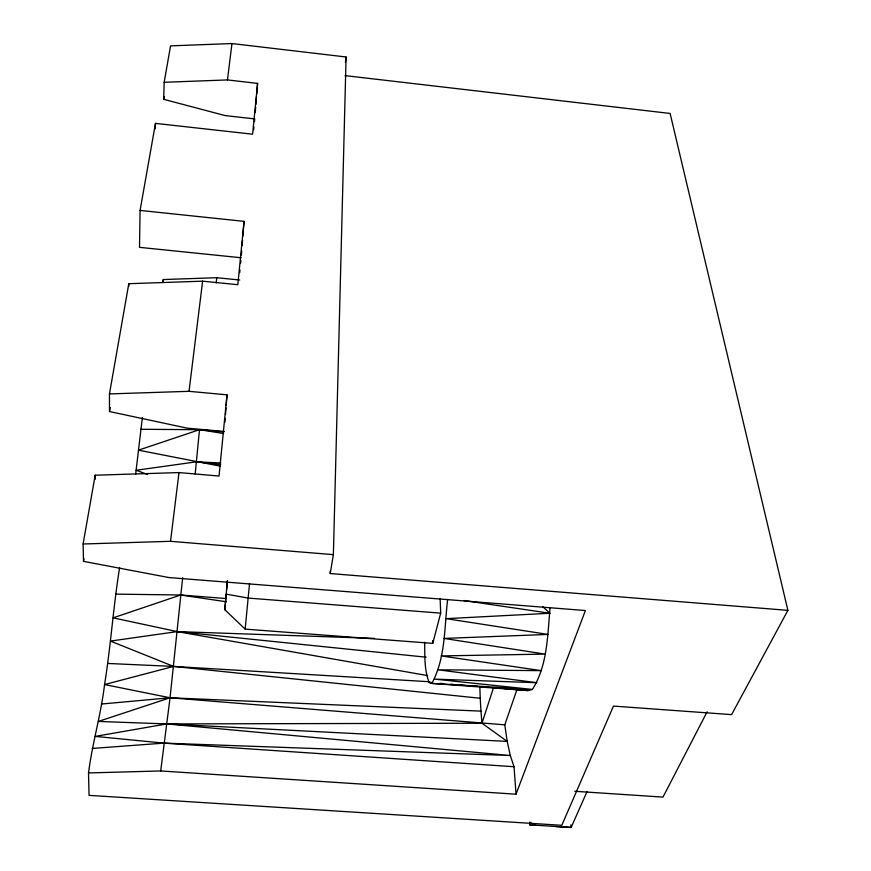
<?xml version="1.0" encoding="UTF-8"?>
<svg xmlns="http://www.w3.org/2000/svg" width="871" height="871" viewBox="0 0 871 871"><rect width="100%" height="100%" fill="white"/><g stroke="black" fill="none" stroke-linecap="round" stroke-linejoin="round"><path stroke-width="1.31" d="M128.777 286.417L128.799 283.696L202.627 281.17L237.827 284.708L244.043 221.354L140.089 210.423L155.474 123.377L252.601 134.199L257.587 83.398L227.462 79.925L164.162 82.288L163.683 99.316L225.197 115.593L254.724 118.913L254.452 121.613M140.089 210.423L139.512 247.342L241.158 257.762M155.343 128.766L155.474 123.377M345.068 75.614L670.115 113.448L787.896 610.353L330.207 573.553L333.386 554.642L346.092 56.985L231.958 43.55L170.564 45.869L164.162 82.288M330.207 573.553L330.283 570.832M424.645 642.243C424.972 655.656 424.079 669.755 429.142 682.439L431.831 683.397L528.131 690.572L532.421 689.451C547.5 665.553 547.587 635.395 550.026 608.023M163.215 282.248L163.291 279.547L216.759 277.707L239.743 280.026M447.629 599.422C444.297 627.338 445.658 658.236 431.831 683.397L532.421 689.451L434.89 679.14L536.906 682.701L438.091 669.81L541.25 670.637L441.205 655.917L545.061 654.11L443.992 638.432L548.033 634.426L446.224 618.66L549.873 613.249L542.927 606.826M249.542 583.505L245.154 629.112L432.756 643.364L440.682 613.14L440.138 598.606M224.892 422.315L225.197 418.385M225.502 414.454L226.003 407.911M226.21 405.298L227.015 394.835L189.029 391.319L109.452 393.921L109.506 411.548L187.156 428.14L224.195 431.472M241.376 255.072L241.692 251.022M242.116 245.622L242.552 240.233M242.867 236.183L244.043 221.354M255.247 112.337L255.671 107.079M255.889 104.444L256.52 96.55M256.738 93.926L257.587 83.398M245.154 629.112L224.827 609.733L227.364 580.892M224.827 609.733L226.21 594.153L248.464 598.105L440.682 613.14M226.558 589.907L227.364 580.772M195.191 473.911L199.492 429.686L223.814 431.874M787.896 610.353L731.596 714.623L613.467 706.087L561.806 825.305L89.049 795.365L88.515 772.936L160.7 770.955L170.052 697.78L182.66 577.691M227.015 394.835L219.046 476.045L179.001 472.572L95.179 475.218L83.104 543.994L83.507 561.36L168.963 577.56L585.388 610.538L516.024 794.189L160.7 770.955M239.699 272.634L239.971 269.934M240.625 263.173L240.897 260.473M253.668 129.703L253.929 127.003M119.632 567.62C113.306 606.423 110.846 645.738 104.564 684.562C101.025 714.372 92.337 743.203 88.515 772.936M142.376 417.557L135.658 474.053M216.171 282.923L216.759 277.707M83.104 543.994L170.52 541.316L179.001 472.572M189.029 391.319L202.627 281.17M227.462 79.925L231.958 43.55M345.417 62.266L346.092 56.985M162.921 282.041L163.291 279.547M83.507 561.36L83.964 558.725M109.506 411.548L110.203 407.563M163.683 99.316L164.14 96.703M109.452 393.921L128.799 283.696M493.487 687.72L481.979 723.224L166.742 723.921L98.347 721.438L170.052 697.78L480.955 711.128L481.979 723.224L507.205 741.395L510.286 755.505L514.032 766.72L516.024 794.189M514.032 766.72L163.857 743.126L95.244 736.387L166.742 723.921L507.205 741.395L504.799 724.835L516.993 689.44M530.853 822.322L529.84 824.837L535.665 825.283M587.098 791.456L571.147 827.45L556.046 826.568M707.143 711.749L662.994 797.096L574.751 791.282M223.618 433.518L199.492 429.686L138.445 450.176L220.45 466.192M429.653 681.753L173.601 666.424L104.564 684.562L170.052 697.78L504.799 724.835M374.41 638.378L177.205 631.606L110.443 641.078L173.601 666.424L480.226 698.27L480.955 711.128M220.82 462.991L196.432 461.815L136.137 470.264L147.591 474.488M101.472 704.029L170.052 697.78M92.228 748.45L163.857 743.126L510.286 755.505L166.742 723.921M140.601 429.283L199.492 429.686M115.614 594.12L180.7 595.002L225.437 598.486M431.82 682.537L429.142 682.439L431.853 682.657M107.569 663.452L173.601 666.424M170.52 541.316L333.386 554.642M439.986 683.332L442.697 683.55M450.84 684.214L453.551 684.443M460.334 684.998L465.756 685.444M471.178 685.891L477.961 686.446M482.022 686.784L488.805 687.339M492.877 687.676L501.01 688.34M503.721 688.569L528.131 690.572M226.438 601.796L180.7 595.002L113.132 617.844L177.205 631.606L426.093 657.191M196.432 461.815L220.668 464.57M463.851 600.522L549.873 613.249M177.205 631.606L427.563 675.58M570.886 824.815L571.147 827.45L529.84 824.837L529.633 822.202M479.867 687.459L480.226 698.27M432.669 640.642L432.756 643.364M95.179 475.218L95.233 479.268"/></g></svg>
